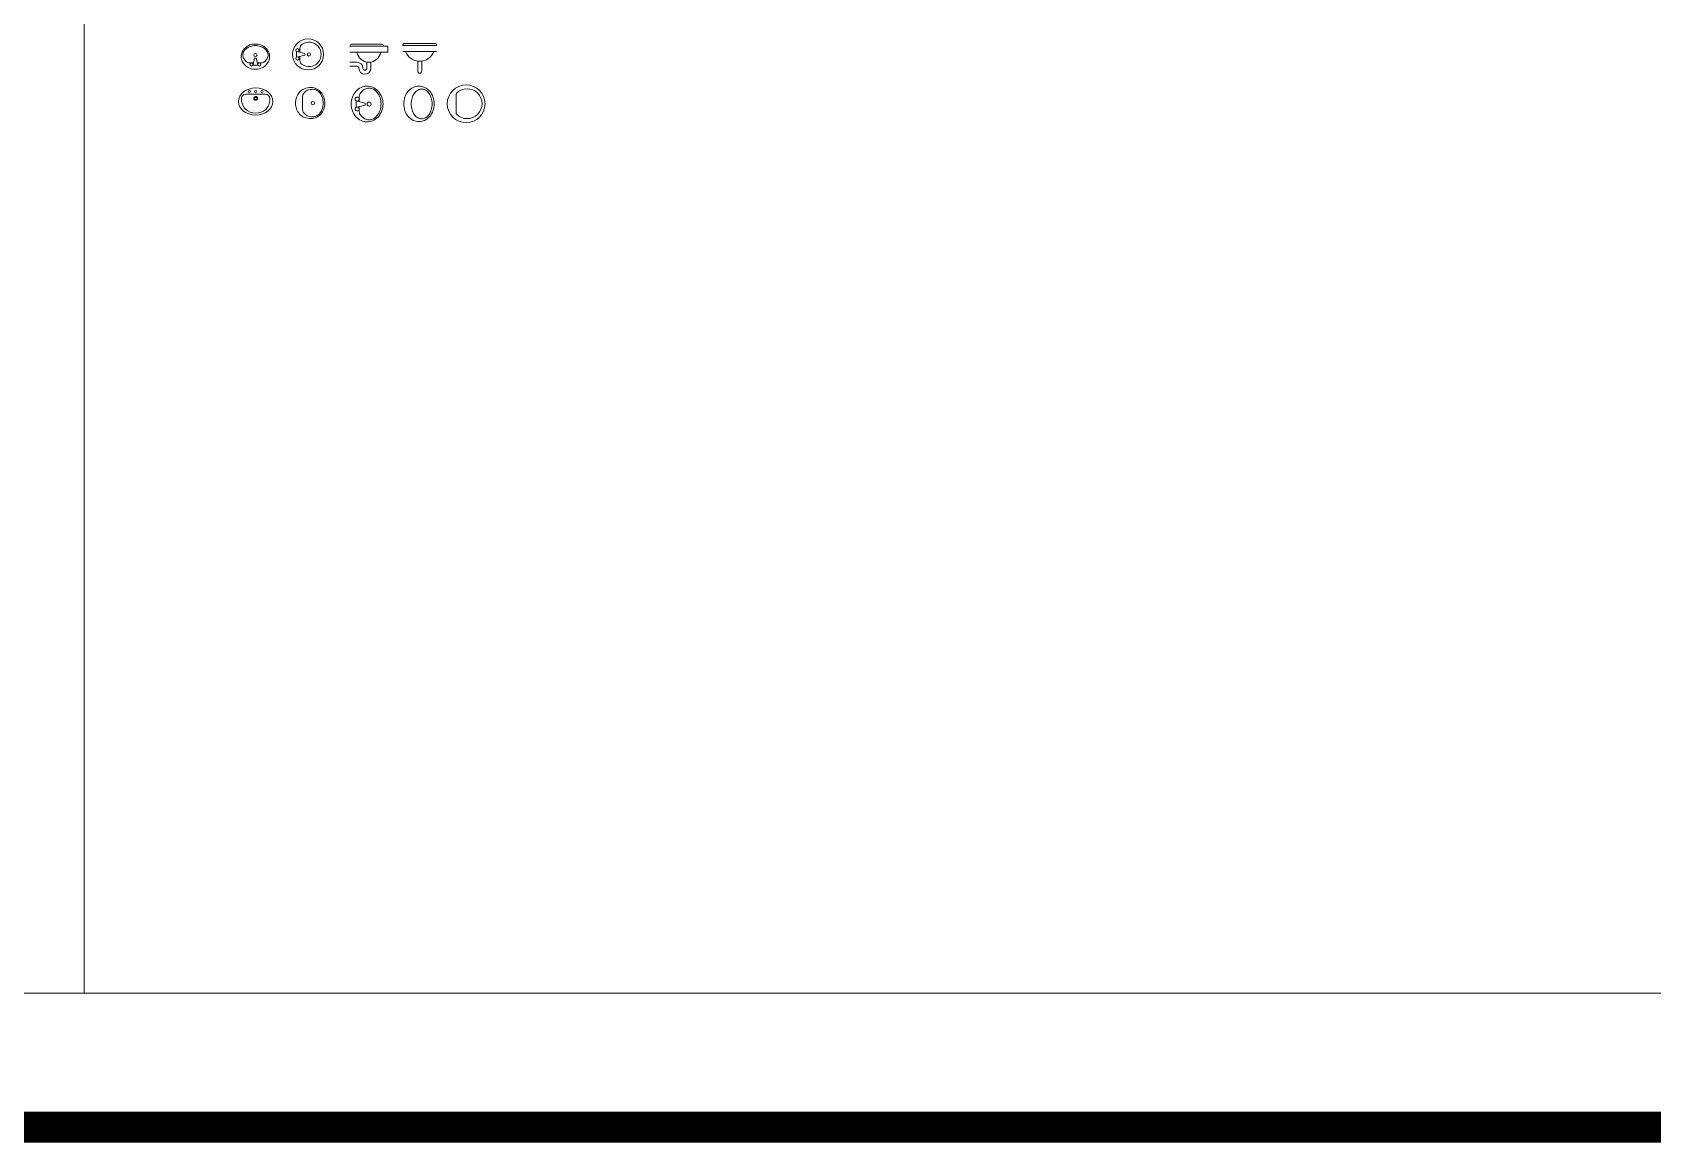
# Model space of a CAD drawing. Header units: inches. Extents: x 242965 to 445791, y 236206 to 423703.
# Drawn here: x 328475 to 354553, y 334018 to 351889 of the extents above; entities that cross this region are included whole.
import ezdxf

# ---------------------------------------------------------------- set-up
doc = ezdxf.new("R2010")
doc.units = ezdxf.units.IN
doc.header["$MEASUREMENT"] = 0
for name, color, linetype, lineweight in [('8', 253, 'Continuous', 20), ('9', 251, 'Continuous', 13), ('e', 96, 'Continuous', 5)]:
    doc.layers.add(name, color=color, linetype=linetype, lineweight=lineweight)
doc.styles.add('ATT', font='txt')

# ---------------------------------------------------------------- blocks, each defined once
blk = doc.blocks.new('LAVA1')
at = {"linetype": 'ByBlock'}
blk.add_lwpolyline([(-52, 183, 0.374236), (182, -52, 0.103818), (304, -14, 0.071348), (327, 2), (350, 25, 0.399589), (350, 124), (130, 344, 0.433457), (25, 350), (2, 327, 0.071348), (-14, 304, 0.103818)], format="xyb", close=True, dxfattribs=at)
for centre, radius in [((197, 339), 18), ((268, 268), 18), ((190, 190), 30), ((190, 190), 20), ((339, 197), 18)]:
    blk.add_circle(centre, radius, dxfattribs=at)
blk.add_ellipse((154, 154), major_axis=(195, -195), ratio=0.789646, dxfattribs=at)
blk = doc.blocks.new('15PLAV04')
at = {"color": 0, "linetype": 'ByBlock'}
for p, q in [((2.5, -1.5), (2.5, 1.5)), ((7, 0.5), (3, 1.5)), ((4, 1.25), (4, 3.635323)), ((7, -0.5), (7, 0.5)), ((3, -1.5), (7, -0.5)), ((4, -3.628449), (4, -1.25))]:
    blk.add_line(p, q, dxfattribs=at)
blk.add_lwpolyline([(8, 9, 0.109452), (4.986152, 8.332258, 0.102376), (2.343146, 6.363961, 0.093737), (0.622313, 3.491319, 0.088426), (0, 0, 0.088426), (0.622313, -3.491319, 0.093737), (2.343146, -6.363961, 0.102376), (4.986152, -8.332258, 0.109452), (8, -9, 0.109452), (11.013848, -8.332258, 0.102376), (13.656854, -6.363961, 0.093737), (15.377687, -3.491319, 0.088426), (16, 0, 0.088426), (15.377687, 3.491319, 0.093737), (13.656854, 6.363961, 0.102376), (11.013848, 8.332258, 0.109452)], format="xyb", close=True, dxfattribs=at)
for centre in [(3, 2.5), (9, 0), (3, -2.5)]:
    blk.add_circle(centre, 1, dxfattribs=at)
for centre, radius, start, end in [((7, 3.635323), 3, 146.09549, 180), ((11.358035, 0.706347), 8.250845, 143.130102, 146.09549), ((9.915843, 1.787992), 6.448105, 118.911201, 143.130102), ((9, 3.446272), 4.553728, 90, 118.911201), ((9, 3.446272), 4.553728, 61.088799, 90), ((8.084157, 1.787992), 6.448105, 36.869898, 61.088799), ((6.641965, 0.706347), 8.250845, 17.257939, 36.869898), ((4.368267, 0), 10.631733, 0, 17.257939), ((4.368267, 0), 10.631733, 342.742061, 0), ((7, -3.628449), 3, 180, 212.259808), ((9.915843, -1.787992), 6.448105, 212.259808, 241.088799), ((9, -3.446272), 4.553728, 241.088799, 270), ((9, -3.446272), 4.553728, 270, 298.911201), ((8.084157, -1.787992), 6.448105, 298.911201, 323.130102), ((6.641965, -0.706347), 8.250845, 323.130102, 342.742061)]:
    blk.add_arc(centre, radius, start, end, dxfattribs=at)
at = {"color": 0, "linetype": 'ByBlock', "style": 'ATT'}
for tag, p, flags in [('ITEM', (0, -17.5), 3), ('ROOM_NUMBER', (0, -26.5), 1)]:
    blk.add_attdef(tag, p, '', height=6, dxfattribs=dict(at, flags=flags))
blk = doc.blocks.new('15FLAV07')
at = {"color": 0, "linetype": 'ByBlock'}
for p, q in [((-8.5, 0), (8.5, 0)), ((-7.5, 1), (7.5, 1)), ((8.5, -3), (-8.5, -3)), ((-1, -13), (-1, -7.93)), ((1, -7.93), (1, -13))]:
    blk.add_line(p, q, dxfattribs=at)
for centre, radius, start, end in [((-7.5, 0), 1, 90, 180), ((7.5, 0), 1, 0, 90), ((0, -0.48), 7.52, 199.55547, 340.44453), ((0, -13), 1, 180, 0)]:
    blk.add_arc(centre, radius, start, end, dxfattribs=at)
blk = doc.blocks.new('15SLAV07')
at = {"color": 0, "linetype": 'ByBlock'}
for p, q in [((0, 0), (19, 0)), ((1, 1), (16, 1)), ((19, 0), (19, -3)), ((0, -3), (19, -3)), ((3.5, -8), (0, -8)), ((8.5, -11), (8.5, -7.92)), ((10.5, -11), (10.5, -7.92)), ((3.5, -10), (0, -10))]:
    blk.add_line(p, q, dxfattribs=at)
for centre, radius, start, end in [((1, 0), 1, 90, 180), ((16, 0), 1, 0, 90), ((9.5, -1.9), 6.1, 190.38886, 349.61114), ((3.5, -11), 3, 0, 90), ((3.5, -11), 1, 0, 90), ((7.5, -11), 3, 180, 0), ((7.5, -11), 1, 180, 0)]:
    blk.add_arc(centre, radius, start, end, dxfattribs=at)
blk = doc.blocks.new('15PLAV05')
at = {"color": 0, "linetype": 'ByBlock'}
for p, q in [((2.5, -1.5), (2.5, 1.5)), ((7.5, 0.5), (3.5, 1.5)), ((4.5, 1.25), (4.5, 3.741657)), ((7.5, -0.5), (7.5, 0.5)), ((3.5, -1.5), (7.5, -0.5)), ((4.5, -3.741657), (4.5, -1.25))]:
    blk.add_line(p, q, dxfattribs=at)
for centre, radius in [((9.5, 0), 9.5), ((3, 2.5), 1), ((10, 0), 1), ((3, -2.5), 1)]:
    blk.add_circle(centre, radius, dxfattribs=at)
for centre, radius, start, end in [((7.5, 3.741657), 3, 123.748989, 180), ((10, 0), 7.5, 236.251011, 123.748989), ((7.5, -3.741657), 3, 180, 236.251011)]:
    blk.add_arc(centre, radius, start, end, dxfattribs=at)
at = {"color": 0, "linetype": 'ByBlock', "style": 'ATT'}
for tag, p, flags in [('ITEM', (0, -18), 3), ('ROOM_NUMBER', (0, -27), 1)]:
    blk.add_attdef(tag, p, '', height=6, dxfattribs=dict(at, flags=flags))
blk = doc.blocks.new('15PLAV07')
at = {"color": 0, "linetype": 'ByBlock'}
blk.add_line((4, -3.63), (4, 3.64), dxfattribs=at)
blk.add_lwpolyline([(9, 9, 0.083035), (4.99, 8.33, 0.102376), (2.34, 6.36, 0.093737), (0.62, 3.49, 0.088426), (0, 0, 0.088426), (0.62, -3.49, 0.093737), (2.34, -6.36, 0.102376), (4.99, -8.33, 0.083035), (9, -9, 0.109452), (12.01, -8.33, 0.102376), (14.66, -6.36, 0.093737), (16.38, -3.49, 0.088426), (17, 0, 0.088426), (16.38, 3.49, 0.093737), (14.66, 6.36, 0.102376), (12.01, 8.33, 0.109452)], format="xyb", close=True, dxfattribs=at)
blk.add_circle((10, 0), 1, dxfattribs=at)
for centre, radius, start, end in [((7, 3.64), 3, 146.09549, 180), ((11.36, 0.71), 8.25, 143.1301, 146.09549), ((9.92, 1.79), 6.45, 118.9112, 143.1301), ((9.99, -1.24), 9.24, 89.91715, 110.18758), ((10, 3.45), 4.55, 61.0888, 90), ((9.08, 1.79), 6.45, 36.8699, 61.0888), ((7.64, 0.71), 8.25, 17.25794, 36.8699), ((5.37, 0), 10.63, 0, 17.25794), ((5.37, 0), 10.63, 342.74206, 0), ((7, -3.63), 3, 180, 212.25981), ((9.92, -1.79), 6.45, 212.25981, 241.0888), ((9.99, 1.24), 9.24, 249.81242, 270.08285), ((10, -3.45), 4.55, 270, 298.9112), ((9.08, -1.79), 6.45, 298.9112, 323.1301), ((7.64, -0.71), 8.25, 323.1301, 342.74206)]:
    blk.add_arc(centre, radius, start, end, dxfattribs=at)
blk = doc.blocks.new('15PLAV02')
at = {"color": 0, "linetype": 'ByBlock'}
for p, q in [((4.5, 5), (4.696699, 5.303301)), ((4.5, -5), (4.5, 5)), ((4.5, -5), (4.696699, -5.303301))]:
    blk.add_line(p, q, dxfattribs=at)
blk.add_circle((9.5, 0), 9.5, dxfattribs=at)
blk.add_arc((10, 0), 7.5, 225, 135, dxfattribs=at)
at = {"color": 0, "linetype": 'ByBlock', "style": 'ATT'}
for tag, p, flags in [('ITEM', (0, -19), 3), ('ROOM_NUMBER', (0, -28), 1)]:
    blk.add_attdef(tag, p, '', height=6, dxfattribs=dict(at, flags=flags))
blk = doc.blocks.new('15PLAV01')
at = {"color": 0, "linetype": 'ByBlock'}
for points in [[(7.85, 8.95, 0.113295), (4.984348, 8.292231, 0.103441), (2.440633, 6.328606, 0.092), (0.798915, 3.486129, 0.085275), (0.2, 0, 0.085275), (0.798915, -3.486129, 0.092), (2.440633, -6.328606, 0.103441), (4.984348, -8.292231, 0.113295), (7.85, -8.95, 0.113295), (10.715652, -8.292231, 0.103441), (13.259367, -6.328606, 0.092), (14.901085, -3.486129, 0.085275), (15.5, 0, 0.085275), (14.901085, 3.486129, 0.092), (13.259367, 6.328606, 0.103441), (10.715652, 8.292231, 0.113295)], [(9.2, 7.45, 0.13438), (7.29662, 6.92904, 0.106842), (5.487689, 5.253301, 0.082314), (4.372378, 2.923459, 0.07067), (3.95, -0.05, 0.07067), (4.372378, -3.023459, 0.082314), (5.487689, -5.353301, 0.106842), (7.29662, -7.02904, 0.13438), (9.2, -7.55, 0.13438), (11.10338, -7.02904, 0.106842), (12.912311, -5.353301, 0.082314), (14.027622, -3.023459, 0.07067), (14.45, -0.05, 0.07067), (14.027622, 2.923459, 0.082314), (12.912311, 5.253301, 0.106842), (11.10338, 6.92904, 0.13438)]]:
    blk.add_lwpolyline(points, format="xyb", close=True, dxfattribs=at)
at = {"color": 0, "linetype": 'ByBlock', "style": 'ATT'}
for tag, p, flags in [('ITEM', (0.5, -18), 3), ('ROOM_NUMBER', (0.5, -27), 1)]:
    blk.add_attdef(tag, p, '', height=6, dxfattribs=dict(at, flags=flags))

msp = doc.modelspace()

# ---------------------------------------------------------------- linework, layer by layer
at = {"layer": '8'}
msp.add_lwpolyline([(245625.122, 336420.808), (245625.122, 372060.808), (443316.424, 372060.808), (443316.424, 336420.808)], close=True, dxfattribs=at)
at = {"layer": 'e', "linetype": 'Continuous'}
msp.add_line((329306.222, 336420.808), (329306.222, 372060.808), dxfattribs=at)
at = {"layer": 'e'}
msp.add_line((245625.122, 336420.808), (443316.424, 336420.808), dxfattribs=at)
at = {"layer": 'e', "const_width": 500}
msp.add_lwpolyline([(243214.545, 374386.592), (445541.094, 374386.592), (445541.094, 334267.932), (243214.545, 334267.932)], close=True, dxfattribs=at)

# ---------------------------------------------------------------- block references
at = {"layer": '9', "xscale": -25.40000000002328, "yscale": 25.40000000002328, "zscale": 25.4, "rotation": 270}
msp.add_blockref('15PLAV04', (332064.925, 351295.992), dxfattribs=at)
at = {"layer": '9'}
for name, p, xscale, yscale, zscale in [('15PLAV05', (332661.544, 351535.633), 26.31578947370872, 26.31578947370872, 26.31578947370872), ('15SLAV07', (333585.856, 351665.354), 32, 32, 32), ('15FLAV07', (334708.393, 351680.388), 32, 32, 32), ('15PLAV04', (333605.964, 350736.233), 32, 32, 32), ('15PLAV01', (334445.481, 350738.967), 32, 32, 32), ('15PLAV02', (335152.416, 350740.73), 32, 32, 32), ('15PLAV07', (332710.622, 350751.572), 27.77777777775191, 27.77777777775191, 27.77777777775191)]:
    msp.add_blockref(name, p, dxfattribs=dict(at, xscale=xscale, yscale=yscale, zscale=zscale))
at = {"layer": '9', "rotation": 44.99999999958984}
msp.add_blockref('LAVA1', (332068.707, 350558.946), dxfattribs=at)

doc.saveas('drawing.dxf')
